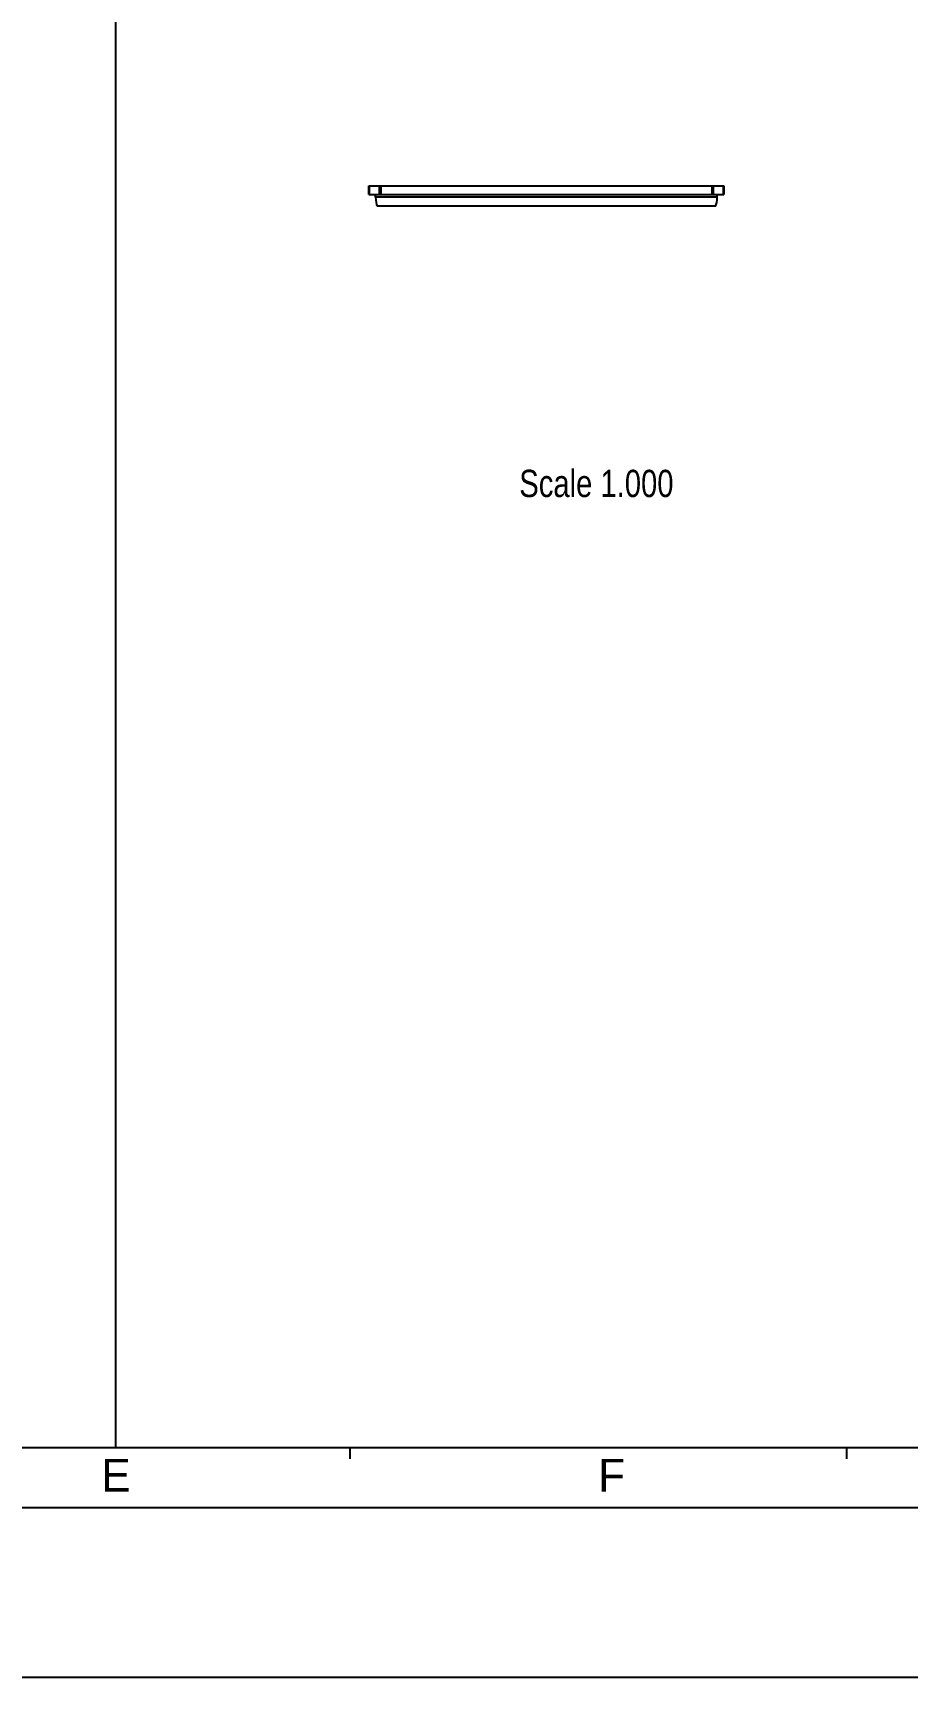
# Model space of a CAD drawing. Header units: millimetres. Extents: x 0 to 420, y 0 to 297.
# Drawn here: x 222 to 302, y 0 to 150.7 of the extents above; entities that cross this region are included whole.
import ezdxf

# ---------------------------------------------------------------- set-up
doc = ezdxf.new("R2010")
doc.units = ezdxf.units.MM
doc.header["$LTSCALE"] = 23.1
doc.layers.get('0').update_dxf_attribs({"linetype": 'CONTINUOUS'})
doc.layers.add('ASSEM_MEM', color=7, linetype='CONTINUOUS')
doc.styles.get("Standard").update_dxf_attribs({"font": 'txt', "width": 0.8})
doc.styles.add('TEXTSTYLE_2', font='txt')

msp = doc.modelspace()

# ---------------------------------------------------------------- linework, layer by layer
at = {"color": 7, "linetype": 'CONTINUOUS'}
for p, q in [((229.525, 276.014), (229.525, 21.022)), ((396, 21), (23.5, 21)), ((251, 21), (251, 20)), ((296.5, 21), (296.5, 20)), ((401, 15.5), (19, 15.5)), ((0, 0), (420, 0))]:
    msp.add_line(p, q, dxfattribs=at)
at = {"layer": 'ASSEM_MEM', "color": 7, "linetype": 'CONTINUOUS'}
for p, q in [((252.759, 135.839), (252.759, 136.639)), ((252.759, 136.639), (285.259, 136.639)), ((252.759, 135.839), (285.259, 135.839)), ((252.817, 135.839), (252.817, 136.639)), ((253.365, 135.589), (253.365, 135.839)), ((284.653, 135.589), (253.365, 135.589)), ((253.7, 136.639), (253.7, 135.839)), ((253.842, 136.639), (253.842, 135.839)), ((284.176, 135.839), (284.176, 136.639)), ((284.317, 135.839), (284.317, 136.639)), ((284.653, 135.589), (284.653, 135.839)), ((285.2, 136.639), (285.2, 135.839)), ((285.259, 136.639), (285.259, 135.839)), ((284.521, 134.789), (253.496, 134.789))]:
    msp.add_line(p, q, dxfattribs=at)
for points in [[(253.365, 135.589), (253.378, 135.343), (253.411, 135.119), (253.452, 134.943), (253.484, 134.829), (253.496, 134.789)], [(284.521, 134.789), (284.534, 134.828), (284.566, 134.942), (284.607, 135.119), (284.64, 135.343), (284.653, 135.589)]]:
    msp.add_lwpolyline(points, dxfattribs=at)

# ---------------------------------------------------------------- texts
at = {"color": 7, "linetype": 'CONTINUOUS', "insert": (280.652, 110.621), "char_height": 2.5, "width": 22, "attachment_point": 3, "line_spacing_factor": 0.9}
msp.add_mtext('Scale 1.000', dxfattribs=at)
at = {"color": 7, "linetype": 'CONTINUOUS', "char_height": 3, "width": 3, "attachment_point": 1, "line_spacing_factor": 0.9, "style": 'TEXTSTYLE_2'}
for s, insert in [('E', (228.25, 20)), ('F', (273.75, 20))]:
    msp.add_mtext(s, dxfattribs=dict(at, insert=insert))

doc.saveas('drawing.dxf')
